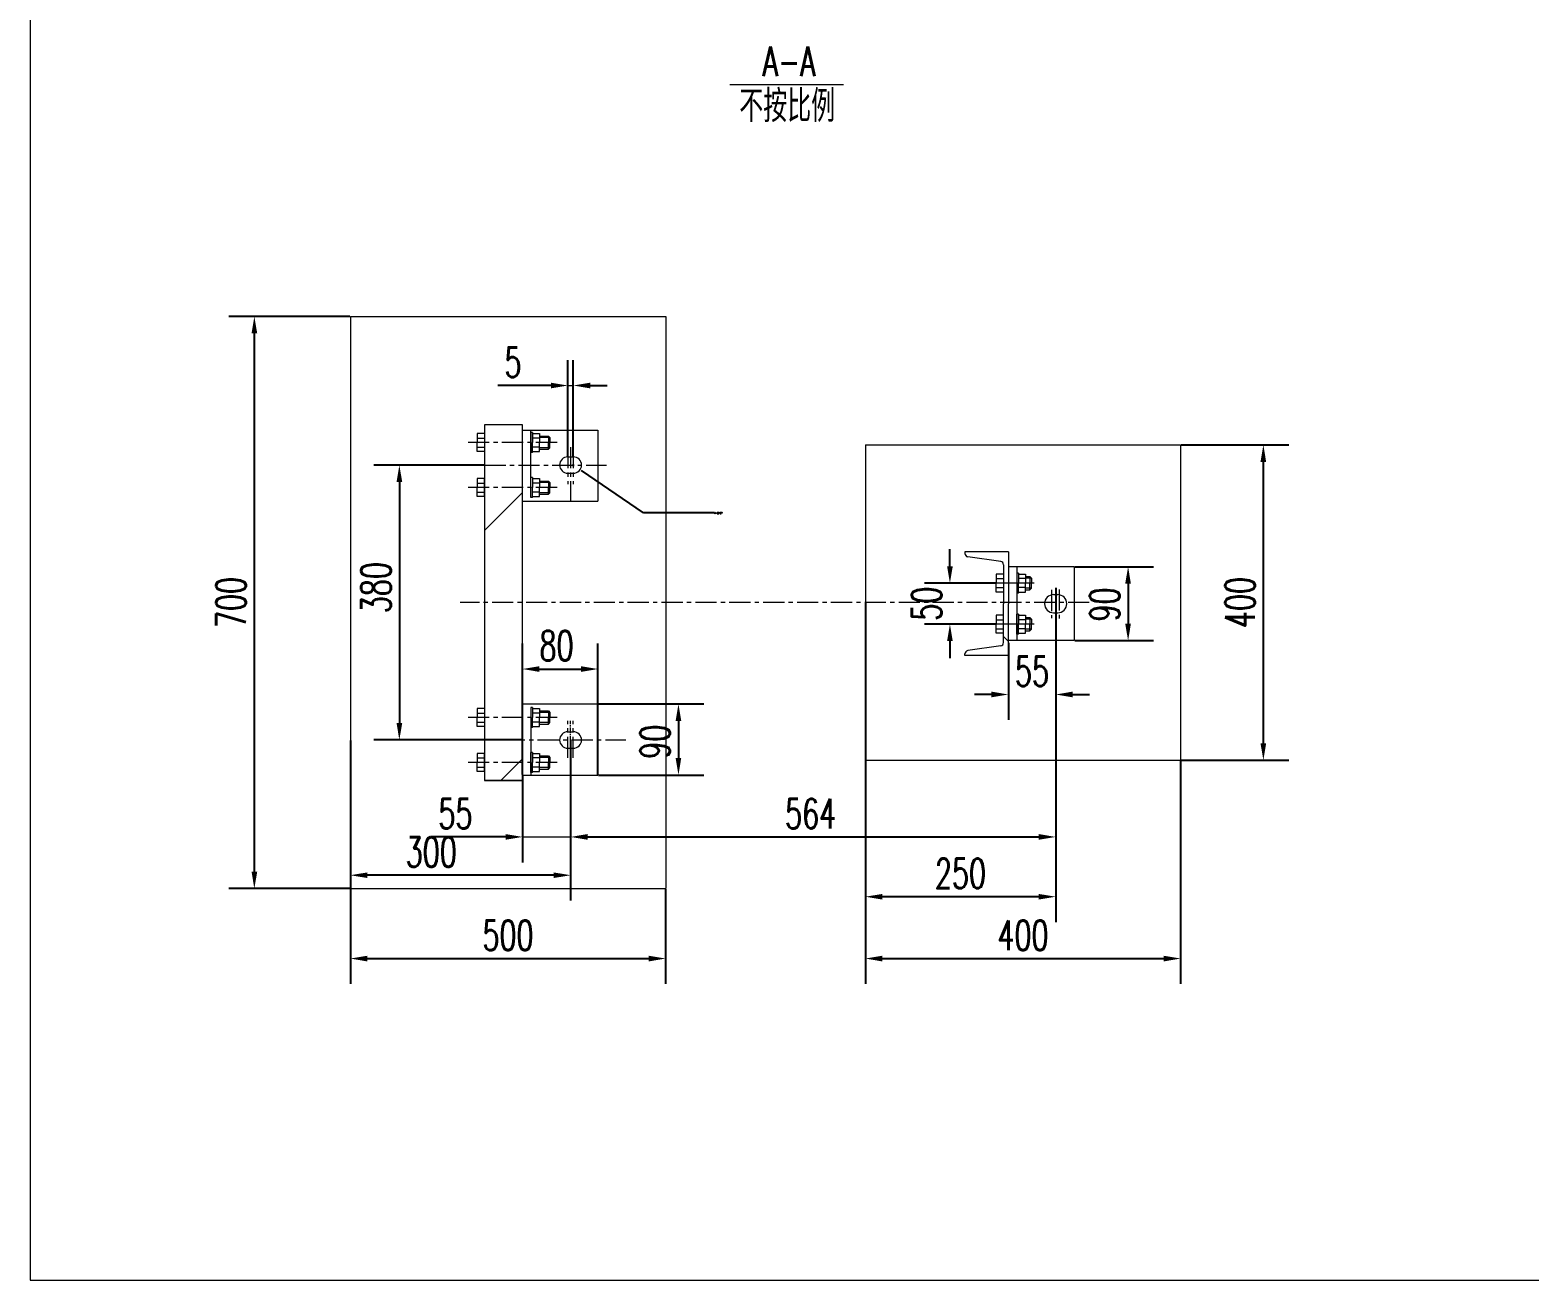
# Model space of a CAD drawing. Header units: millimetres. Extents: x 3449 to 4043, y 1067 to 1487.
# Drawn here: x 3458.6 to 3635.7, y 1077 to 1224.6 of the extents above; entities that cross this region are included whole.
import ezdxf

# ---------------------------------------------------------------- set-up
doc = ezdxf.new("R2010")
doc.units = ezdxf.units.MM
doc.linetypes.add('CENTER', pattern=[2, 1.25, -0.25, 0.25, -0.25])
doc.linetypes.add('CENTERX2', pattern=[4, 2.5, -0.5, 0.5, -0.5])
doc.layers.get('DEFPOINTS').update_dxf_attribs({"lineweight": 18})
for name, color, linetype, lineweight, true_color in [('1', 1, 'Continuous', 18, 0xff0000), ('2', 2, 'Continuous', 18, 0xffff00), ('3', 3, 'CENTERX2', 18, 0x00ff00)]:
    doc.layers.add(name, color=color, linetype=linetype, lineweight=lineweight, true_color=true_color)
doc.styles.add('HZ', font='txt.shx', dxfattribs={"width": 0.67, "bigfont": 'hztxt.shx'})
doc.styles.get("Standard").update_dxf_attribs({"font": 'arial.ttf'})
doc.styles.add('ZH', font='txt.shx', dxfattribs={"width": 0.75, "bigfont": 'hztxt.shx'})
doc.dimstyles.new('ISO-25', dxfattribs={"dimtxt": 2.5, "dimasz": 2.5, "dimexe": 1.25, "dimexo": 0.625, "dimtad": 1, "dimtxsty": 'Standard', "dimcen": 2.5, "dimadec": 0, "dimazin": 0, "dimtfac": 1, "dimtmove": 0, "dimatfit": 3, "dimfxl": 0, "dimarcsym": 0})
doc.dimstyles.get("Standard").update_dxf_attribs({"dimtxt": 0.18, "dimasz": 0.18, "dimexe": 0.18, "dimexo": 0.0625, "dimgap": 0.09, "dimtad": 0, "dimtih": 1, "dimtoh": 1, "dimdec": 4, "dimzin": 0, "dimdsep": 46, "dimtxsty": 'Standard', "dimcen": 0.09, "dimadec": 0, "dimazin": 0, "dimtfac": 1, "dimtdec": 4, "dimtofl": 0, "dimtmove": 0, "dimatfit": 3, "dimfxl": 0, "dimtolj": 1, "dimtzin": 0, "dimarcsym": 0})

# ---------------------------------------------------------------- blocks, each defined once
blk = doc.blocks.new('*D51')
at = {"layer": '2', "color": 0, "lineweight": -2, "ltscale": 0.5, "transparency": 16777216}
for p, q in [((3557.21, 1156.96), (3557.21, 1119.28)), ((3579.68, 1156.96), (3579.68, 1119.28)), ((3577.68, 1122.28), (3559.21, 1122.28))]:
    blk.add_line(p, q, dxfattribs=at)
at = {"layer": '2', "color": 0, "ltscale": 0.5, "transparency": 16777216}
for points in [[(3559.21, 1122.61), (3559.21, 1121.95), (3557.21, 1122.28)], [(3577.68, 1122.61), (3577.68, 1121.95), (3579.68, 1122.28)]]:
    blk.add_solid(points, dxfattribs=at)
at = {"layer": 'DEFPOINTS', "color": 0, "ltscale": 0.5, "transparency": 16777216}
for p in [(3557.21, 1157.02), (3579.68, 1157.02), (3557.21, 1122.28)]:
    blk.add_point(p, dxfattribs=at)
at = {"layer": '2', "color": 0, "ltscale": 0.5, "transparency": 16777216, "insert": (3568.44, 1125.03), "char_height": 3.5, "attachment_point": 5, "style": 'HZ'}
blk.add_mtext('\\A1;250', dxfattribs=at)
blk = doc.blocks.new('*D52')
at = {"layer": '2', "color": 0, "lineweight": -2, "ltscale": 0.5, "transparency": 16777216}
for p, q in [((3594.49, 1175.63), (3607.2, 1175.63)), ((3604.2, 1140.41), (3604.2, 1173.63)), ((3594.49, 1138.41), (3607.2, 1138.41))]:
    blk.add_line(p, q, dxfattribs=at)
at = {"layer": '2', "color": 0, "ltscale": 0.5, "transparency": 16777216}
for points in [[(3603.86, 1173.63), (3604.53, 1173.63), (3604.2, 1175.63)], [(3603.86, 1140.41), (3604.53, 1140.41), (3604.2, 1138.41)]]:
    blk.add_solid(points, dxfattribs=at)
at = {"layer": 'DEFPOINTS', "color": 0, "ltscale": 0.5, "transparency": 16777216}
for p in [(3594.43, 1175.63), (3604.2, 1175.63), (3594.43, 1138.41)]:
    blk.add_point(p, dxfattribs=at)
at = {"layer": '2', "color": 0, "ltscale": 0.5, "transparency": 16777216, "insert": (3601.45, 1157.02), "char_height": 3.5, "attachment_point": 5, "rotation": 90, "style": 'HZ'}
blk.add_mtext('\\A1;400', dxfattribs=at)
blk = doc.blocks.new('*D53')
at = {"layer": '2', "color": 0, "lineweight": -2, "ltscale": 0.5, "transparency": 16777216}
for p, q in [((3557.21, 1138.35), (3557.21, 1111.98)), ((3594.43, 1138.35), (3594.43, 1111.98)), ((3559.21, 1114.98), (3592.43, 1114.98))]:
    blk.add_line(p, q, dxfattribs=at)
at = {"layer": '2', "color": 0, "ltscale": 0.5, "transparency": 16777216}
for points in [[(3559.21, 1115.31), (3559.21, 1114.64), (3557.21, 1114.98)], [(3592.43, 1115.31), (3592.43, 1114.64), (3594.43, 1114.98)]]:
    blk.add_solid(points, dxfattribs=at)
at = {"layer": 'DEFPOINTS', "color": 0, "ltscale": 0.5, "transparency": 16777216}
for p in [(3557.21, 1138.41), (3594.43, 1138.41), (3594.43, 1114.98)]:
    blk.add_point(p, dxfattribs=at)
at = {"layer": '2', "color": 0, "ltscale": 0.5, "transparency": 16777216, "insert": (3575.82, 1117.73), "char_height": 3.5, "attachment_point": 5, "style": 'HZ'}
blk.add_mtext('\\A1;400', dxfattribs=at)
blk = doc.blocks.new('*D54')
at = {"layer": '2', "color": 0, "lineweight": -2, "ltscale": 0.5, "transparency": 16777216}
for p, q in [((3496.41, 1123.18), (3496.41, 1111.98)), ((3533.63, 1123.18), (3533.63, 1111.98)), ((3498.41, 1114.98), (3531.63, 1114.98))]:
    blk.add_line(p, q, dxfattribs=at)
at = {"layer": '2', "color": 0, "ltscale": 0.5, "transparency": 16777216}
for points in [[(3498.41, 1115.31), (3498.41, 1114.64), (3496.41, 1114.98)], [(3531.63, 1115.31), (3531.63, 1114.64), (3533.63, 1114.98)]]:
    blk.add_solid(points, dxfattribs=at)
at = {"layer": 'DEFPOINTS', "color": 0, "ltscale": 0.5, "transparency": 16777216}
for p in [(3496.41, 1123.24), (3533.63, 1123.24), (3533.63, 1114.98)]:
    blk.add_point(p, dxfattribs=at)
at = {"layer": '2', "color": 0, "ltscale": 0.5, "transparency": 16777216, "insert": (3515.02, 1117.73), "char_height": 3.5, "attachment_point": 5, "style": 'HZ'}
blk.add_mtext('\\A1;500', dxfattribs=at)
blk = doc.blocks.new('*D49')
at = {"layer": '2', "color": 0, "lineweight": -2, "ltscale": 0.5, "transparency": 16777216}
for p, q in [((3496.35, 1190.8), (3482.07, 1190.8)), ((3485.07, 1125.24), (3485.07, 1188.8)), ((3496.35, 1123.24), (3482.07, 1123.24))]:
    blk.add_line(p, q, dxfattribs=at)
at = {"layer": '2', "color": 0, "ltscale": 0.5, "transparency": 16777216}
for points in [[(3484.74, 1188.8), (3485.41, 1188.8), (3485.07, 1190.8)], [(3484.74, 1125.24), (3485.41, 1125.24), (3485.07, 1123.24)]]:
    blk.add_solid(points, dxfattribs=at)
at = {"layer": 'DEFPOINTS', "color": 0, "ltscale": 0.5, "transparency": 16777216}
for p in [(3485.07, 1190.8), (3496.41, 1190.8), (3496.41, 1123.24)]:
    blk.add_point(p, dxfattribs=at)
at = {"layer": '2', "color": 0, "ltscale": 0.5, "transparency": 16777216, "insert": (3482.32, 1157.02), "char_height": 3.5, "attachment_point": 5, "rotation": 90, "style": 'HZ'}
blk.add_mtext('\\A1;700', dxfattribs=at)
blk = doc.blocks.new('*D50')
at = {"layer": '2', "color": 0, "lineweight": -2, "ltscale": 0.5, "transparency": 16777216}
for p, q in [((3496.41, 1140.73), (3496.41, 1121.82)), ((3522.41, 1140.73), (3522.41, 1121.82)), ((3520.41, 1124.82), (3498.41, 1124.82))]:
    blk.add_line(p, q, dxfattribs=at)
at = {"layer": '2', "color": 0, "ltscale": 0.5, "transparency": 16777216}
for points in [[(3498.41, 1125.15), (3498.41, 1124.49), (3496.41, 1124.82)], [(3520.41, 1125.15), (3520.41, 1124.49), (3522.41, 1124.82)]]:
    blk.add_solid(points, dxfattribs=at)
at = {"layer": 'DEFPOINTS', "color": 0, "ltscale": 0.5, "transparency": 16777216}
for p in [(3496.41, 1140.79), (3522.41, 1140.79), (3496.41, 1124.82)]:
    blk.add_point(p, dxfattribs=at)
at = {"layer": '2', "color": 0, "ltscale": 0.5, "transparency": 16777216, "insert": (3505.96, 1127.57), "char_height": 3.5, "attachment_point": 5, "style": 'HZ'}
blk.add_mtext('\\A1;300', dxfattribs=at)
blk = doc.blocks.new('*D46')
at = {"layer": '2', "color": 0, "lineweight": -2, "ltscale": 0.5, "transparency": 16777216}
for p, q in [((3574.1, 1152.26), (3574.1, 1143.16)), ((3579.68, 1152.46), (3579.68, 1143.16)), ((3572.1, 1146.16), (3570.1, 1146.16)), ((3581.68, 1146.16), (3583.68, 1146.16))]:
    blk.add_line(p, q, dxfattribs=at)
at = {"layer": '2', "color": 0, "ltscale": 0.5, "transparency": 16777216}
for points in [[(3572.1, 1146.5), (3572.1, 1145.83), (3574.1, 1146.16)], [(3581.68, 1146.5), (3581.68, 1145.83), (3579.68, 1146.16)]]:
    blk.add_solid(points, dxfattribs=at)
at = {"layer": 'DEFPOINTS', "color": 0, "ltscale": 0.5, "transparency": 16777216}
for p in [(3574.1, 1152.32), (3579.68, 1152.52), (3579.68, 1146.16)]:
    blk.add_point(p, dxfattribs=at)
at = {"layer": '2', "color": 0, "ltscale": 0.5, "transparency": 16777216, "insert": (3576.89, 1148.91), "char_height": 3.5, "attachment_point": 5, "style": 'HZ'}
blk.add_mtext('\\A1;55', dxfattribs=at)
blk = doc.blocks.new('*D35')
at = {"layer": '2', "color": 0, "lineweight": -2, "ltscale": 0.5, "transparency": 16777216}
for p, q in [((3581.93, 1161.25), (3591.23, 1161.25)), ((3588.23, 1159.25), (3588.23, 1154.52)), ((3581.93, 1152.52), (3591.23, 1152.52))]:
    blk.add_line(p, q, dxfattribs=at)
at = {"layer": '2', "color": 0, "ltscale": 0.5, "transparency": 16777216}
for points in [[(3587.89, 1159.25), (3588.56, 1159.25), (3588.23, 1161.25)], [(3587.89, 1154.52), (3588.56, 1154.52), (3588.23, 1152.52)]]:
    blk.add_solid(points, dxfattribs=at)
at = {"layer": 'DEFPOINTS', "color": 0, "ltscale": 0.5, "transparency": 16777216}
for p in [(3581.87, 1161.25), (3581.87, 1152.52), (3588.23, 1152.52)]:
    blk.add_point(p, dxfattribs=at)
at = {"layer": '2', "color": 0, "ltscale": 0.5, "transparency": 16777216, "insert": (3585.48, 1156.79), "char_height": 3.5, "attachment_point": 5, "rotation": 90, "style": 'HZ'}
blk.add_mtext('\\A1;90', dxfattribs=at)
blk = doc.blocks.new('*D36')
at = {"layer": '2', "color": 0, "lineweight": -2, "ltscale": 0.5, "transparency": 16777216}
for p, q in [((3516.73, 1136.71), (3516.73, 1152.17)), ((3525.64, 1136.71), (3525.64, 1152.17)), ((3518.73, 1149.17), (3523.64, 1149.17))]:
    blk.add_line(p, q, dxfattribs=at)
at = {"layer": '2', "color": 0, "ltscale": 0.5, "transparency": 16777216}
for points in [[(3518.73, 1149.5), (3518.73, 1148.83), (3516.73, 1149.17)], [(3523.64, 1149.5), (3523.64, 1148.83), (3525.64, 1149.17)]]:
    blk.add_solid(points, dxfattribs=at)
at = {"layer": 'DEFPOINTS', "color": 0, "ltscale": 0.5, "transparency": 16777216}
for p in [(3525.64, 1149.17), (3516.73, 1136.65), (3525.64, 1136.65)]:
    blk.add_point(p, dxfattribs=at)
at = {"layer": '2', "color": 0, "ltscale": 0.5, "transparency": 16777216, "insert": (3520.75, 1151.92), "char_height": 3.5, "attachment_point": 5, "style": 'HZ'}
blk.add_mtext('\\A1;80', dxfattribs=at)
blk = doc.blocks.new('*D37')
at = {"layer": '2', "color": 0, "lineweight": -2, "ltscale": 0.5, "transparency": 16777216}
for p, q in [((3522.64, 1173.25), (3522.82, 1173.25)), ((3522.73, 1173.16), (3522.73, 1173.34)), ((3531.03, 1167.6), (3523.68, 1172.61)), ((3539.36, 1167.6), (3531.03, 1167.6))]:
    blk.add_line(p, q, dxfattribs=at)
at = {"layer": '2', "color": 0, "ltscale": 0.5, "transparency": 16777216}
blk.add_solid([(3523.7, 1172.63), (3523.66, 1172.58), (3523.53, 1172.71)], dxfattribs=at)
at = {"layer": 'DEFPOINTS', "color": 0, "ltscale": 0.5, "transparency": 16777216}
for p in [(3522.73, 1173.25), (3523.53, 1172.71)]:
    blk.add_point(p, dxfattribs=at)
at = {"layer": '2', "color": 0, "ltscale": 0.5, "transparency": 16777216, "insert": (3539.85, 1167.6), "char_height": 0.18, "attachment_point": 5, "style": 'HZ'}
blk.add_mtext('\\A1;3-22X27', dxfattribs=at)
blk = doc.blocks.new('*D38')
at = {"layer": '2', "color": 0, "lineweight": -2, "ltscale": 0.5, "transparency": 16777216}
for p, q in [((3522.08, 1174.29), (3522.08, 1185.65)), ((3522.73, 1174.29), (3522.73, 1185.65)), ((3520.08, 1182.65), (3513.83, 1182.65)), ((3524.73, 1182.65), (3526.73, 1182.65))]:
    blk.add_line(p, q, dxfattribs=at)
at = {"layer": '2', "color": 0, "ltscale": 0.5, "transparency": 16777216}
for points in [[(3520.08, 1182.98), (3520.08, 1182.31), (3522.08, 1182.65)], [(3524.73, 1182.98), (3524.73, 1182.31), (3522.73, 1182.65)]]:
    blk.add_solid(points, dxfattribs=at)
at = {"layer": 'DEFPOINTS', "color": 0, "ltscale": 0.5, "transparency": 16777216}
for p in [(3522.73, 1182.65), (3522.08, 1174.22), (3522.73, 1174.22)]:
    blk.add_point(p, dxfattribs=at)
at = {"layer": '2', "color": 0, "ltscale": 0.5, "transparency": 16777216, "insert": (3515.61, 1185.4), "char_height": 3.5, "attachment_point": 5, "style": 'HZ'}
blk.add_mtext('\\A1;5', dxfattribs=at)
blk = doc.blocks.new('*D39')
at = {"layer": '2', "color": 0, "lineweight": -2, "ltscale": 0.5, "transparency": 16777216}
for p, q in [((3516.73, 1136.56), (3516.73, 1126.34)), ((3522.41, 1136.49), (3522.41, 1126.34)), ((3514.73, 1129.34), (3505.86, 1129.34)), ((3524.41, 1129.34), (3526.41, 1129.34))]:
    blk.add_line(p, q, dxfattribs=at)
at = {"layer": '2', "color": 0, "ltscale": 0.5, "transparency": 16777216}
for points in [[(3514.73, 1129.68), (3514.73, 1129.01), (3516.73, 1129.34)], [(3524.41, 1129.68), (3524.41, 1129.01), (3522.41, 1129.34)]]:
    blk.add_solid(points, dxfattribs=at)
at = {"layer": 'DEFPOINTS', "color": 0, "ltscale": 0.5, "transparency": 16777216}
for p in [(3516.73, 1136.62), (3522.41, 1136.56), (3516.73, 1129.34)]:
    blk.add_point(p, dxfattribs=at)
at = {"layer": '2', "color": 0, "ltscale": 0.5, "transparency": 16777216, "insert": (3508.81, 1132.09), "char_height": 3.5, "attachment_point": 5, "style": 'HZ'}
blk.add_mtext('\\A1;55', dxfattribs=at)
blk = doc.blocks.new('*D40')
at = {"layer": '2', "color": 0, "lineweight": -2, "ltscale": 0.5, "transparency": 16777216}
for p, q in [((3579.68, 1158.74), (3579.68, 1126.34)), ((3522.41, 1136.58), (3522.41, 1126.34)), ((3524.41, 1129.34), (3577.68, 1129.34))]:
    blk.add_line(p, q, dxfattribs=at)
at = {"layer": '2', "color": 0, "ltscale": 0.5, "transparency": 16777216}
for points in [[(3524.41, 1129.68), (3524.41, 1129.01), (3522.41, 1129.34)], [(3577.68, 1129.68), (3577.68, 1129.01), (3579.68, 1129.34)]]:
    blk.add_solid(points, dxfattribs=at)
at = {"layer": 'DEFPOINTS', "color": 0, "ltscale": 0.5, "transparency": 16777216}
for p in [(3579.68, 1158.81), (3522.41, 1136.65), (3579.68, 1129.34)]:
    blk.add_point(p, dxfattribs=at)
at = {"layer": '2', "color": 0, "ltscale": 0.5, "transparency": 16777216, "insert": (3550.75, 1132.09), "char_height": 3.5, "attachment_point": 5, "style": 'HZ'}
blk.add_mtext('\\A1;564', dxfattribs=at)
blk = doc.blocks.new('*D32')
at = {"layer": '2', "color": 0, "lineweight": -2, "ltscale": 0.5, "transparency": 16777216}
for p, q in [((3512.19, 1173.25), (3499.19, 1173.25)), ((3502.19, 1171.25), (3502.19, 1142.79)), ((3516.67, 1140.79), (3499.19, 1140.79))]:
    blk.add_line(p, q, dxfattribs=at)
at = {"layer": '2', "color": 0, "ltscale": 0.5, "transparency": 16777216}
for points in [[(3501.86, 1171.25), (3502.53, 1171.25), (3502.19, 1173.25)], [(3501.86, 1142.79), (3502.53, 1142.79), (3502.19, 1140.79)]]:
    blk.add_solid(points, dxfattribs=at)
at = {"layer": 'DEFPOINTS', "color": 0, "ltscale": 0.5, "transparency": 16777216}
for p in [(3512.25, 1173.25), (3502.19, 1140.79), (3516.73, 1140.79)]:
    blk.add_point(p, dxfattribs=at)
at = {"layer": '2', "color": 0, "ltscale": 0.5, "transparency": 16777216, "insert": (3499.44, 1158.78), "char_height": 3.5, "attachment_point": 5, "rotation": 90, "style": 'HZ'}
blk.add_mtext('\\A1;380', dxfattribs=at)
blk = doc.blocks.new('*D33')
at = {"layer": '2', "color": 0, "lineweight": -2, "ltscale": 0.5, "transparency": 16777216}
for p, q in [((3525.7, 1145.05), (3538.14, 1145.05)), ((3535.14, 1143.05), (3535.14, 1138.65)), ((3525.7, 1136.65), (3538.14, 1136.65))]:
    blk.add_line(p, q, dxfattribs=at)
at = {"layer": '2', "color": 0, "ltscale": 0.5, "transparency": 16777216}
for points in [[(3534.81, 1143.05), (3535.47, 1143.05), (3535.14, 1145.05)], [(3534.81, 1138.65), (3535.47, 1138.65), (3535.14, 1136.65)]]:
    blk.add_solid(points, dxfattribs=at)
at = {"layer": 'DEFPOINTS', "color": 0, "ltscale": 0.5, "transparency": 16777216}
for p in [(3525.64, 1145.05), (3525.64, 1136.65), (3535.14, 1136.65)]:
    blk.add_point(p, dxfattribs=at)
at = {"layer": '2', "color": 0, "ltscale": 0.5, "transparency": 16777216, "insert": (3532.39, 1140.58), "char_height": 3.5, "attachment_point": 5, "rotation": 90, "style": 'HZ'}
blk.add_mtext('\\A1;90', dxfattribs=at)
blk = doc.blocks.new('*D34')
at = {"layer": '2', "color": 0, "lineweight": -2, "ltscale": 0.5, "transparency": 16777216}
for p, q in [((3567.19, 1161.31), (3567.19, 1163.31)), ((3572.59, 1159.31), (3564.19, 1159.31)), ((3572.59, 1154.46), (3564.19, 1154.46)), ((3567.19, 1152.46), (3567.19, 1150.46))]:
    blk.add_line(p, q, dxfattribs=at)
at = {"layer": '2', "color": 0, "ltscale": 0.5, "transparency": 16777216}
for points in [[(3566.86, 1161.31), (3567.53, 1161.31), (3567.19, 1159.31)], [(3566.86, 1152.46), (3567.53, 1152.46), (3567.19, 1154.46)]]:
    blk.add_solid(points, dxfattribs=at)
at = {"layer": 'DEFPOINTS', "color": 0, "ltscale": 0.5, "transparency": 16777216}
for p in [(3572.65, 1159.31), (3567.19, 1154.46), (3572.65, 1154.46)]:
    blk.add_point(p, dxfattribs=at)
at = {"layer": '2', "color": 0, "ltscale": 0.5, "transparency": 16777216, "insert": (3564.44, 1156.89), "char_height": 3.5, "attachment_point": 5, "rotation": 90, "style": 'HZ'}
blk.add_mtext('\\A1;50', dxfattribs=at)

msp = doc.modelspace()

# ---------------------------------------------------------------- hatches: boundary and pattern name
at = {"layer": '2'}
h = msp.add_hatch(dxfattribs=at)
h.set_pattern_fill('ANSI31', color=256, scale=7, style=0)
h.set_pattern_definition([(45, (3326.032, 633.575), (-15.71545, 15.71545), [])])
h.paths.add_polyline_path([(3512.24856, 1157.01977), (3516.72862, 1157.01977), (3516.72862, 1170.59707), (3516.55958, 1170.59707), (3512.24856, 1170.59707), (3512.24856, 1169.52937)], flags=0)
h.paths.add_polyline_path([(3516.72862, 1170.59707), (3516.72862, 1173.253), (3512.24856, 1173.253), (3512.24856, 1170.59707)], flags=0)
h.paths.add_polyline_path([(3512.24856, 1175.91053), (3512.24856, 1174.84283), (3512.24856, 1173.253), (3516.72862, 1173.253), (3516.72862, 1175.91053)], flags=0)
h.paths.add_polyline_path([(3512.24856, 1178.0246), (3512.24856, 1175.91053), (3516.72862, 1175.91053), (3516.72862, 1178.0246)], flags=0)
h.paths.add_polyline_path([(3516.72862, 1157.01977), (3512.24856, 1157.01977), (3512.24856, 1143.44247), (3516.72862, 1143.44247)], flags=0)
h.paths.add_polyline_path([(3512.24856, 1143.44247), (3512.24856, 1142.37476), (3512.24856, 1138.12901), (3516.72862, 1138.12901), (3516.72862, 1143.44247)], flags=0)
h.paths.add_polyline_path([(3516.72862, 1136.01494), (3516.72862, 1138.12901), (3516.55958, 1138.12901), (3512.24856, 1138.12901), (3512.24856, 1137.0613), (3512.24856, 1136.01494)], flags=0)
at = {"layer": '2', "ltscale": 0.25}
h = msp.add_hatch(dxfattribs=at)
h.set_pattern_fill('ANSI31', color=256, scale=2.8, angle=270, style=0)
h.set_pattern_definition([(315, (3326.032, 633.5755), (6.28618, 6.28618), [])])
edge = h.paths.add_edge_path(flags=0)
edge.add_arc((3573.13339, 1161.48936), 0.38808, 0, 81.8608454, ccw=False)
edge.add_line((3573.52147, 1161.48936), (3573.52147, 1159.31132))
edge.add_line((3573.52147, 1159.31132), (3574.10359, 1159.31132))
edge.add_line((3574.10359, 1159.31132), (3574.10359, 1163.01021))
edge.add_line((3574.10359, 1163.01021), (3568.96153, 1163.01021))
edge.add_line((3568.96153, 1163.01021), (3568.96153, 1162.81457))
edge.add_arc((3569.34961, 1162.81457), 0.38808, 180, 261.8608454)
edge.add_line((3569.29467, 1162.4304), (3573.18834, 1161.87353))
h.paths.add_polyline_path([(3574.10359, 1156.88582), (3574.10359, 1159.31132), (3573.52147, 1159.31132), (3573.52147, 1158.24362), (3573.52147, 1156.88582)], flags=0)
h.paths.add_polyline_path([(3574.10359, 1154.46032), (3574.10359, 1156.88582), (3573.52147, 1156.88582), (3573.52147, 1154.46032)], flags=0)
edge = h.paths.add_edge_path(flags=0)
edge.add_line((3574.10359, 1150.76144), (3574.10359, 1154.46032))
edge.add_line((3574.10359, 1154.46032), (3573.52147, 1154.46032))
edge.add_line((3573.52147, 1154.46032), (3573.52147, 1153.39262))
edge.add_line((3573.52147, 1153.39262), (3573.52147, 1152.28229))
edge.add_arc((3573.13339, 1152.28229), 0.38808, 278.1391546, 360, ccw=False)
edge.add_line((3573.18834, 1151.89811), (3569.29467, 1151.34125))
edge.add_arc((3569.34961, 1150.95708), 0.38808, 98.1391543, 179.9999997)
edge.add_line((3568.96153, 1150.95708), (3568.96153, 1150.76144))
edge.add_line((3568.96153, 1150.76144), (3574.10359, 1150.76144))

# ---------------------------------------------------------------- linework, layer by layer
at = {"layer": '1'}
for p, q in [((3458.58387, 1477.01983), (3458.58387, 1077.01983)), ((3458.58387, 1077.01983), (4017.58387, 1077.01983))]:
    msp.add_line(p, q, dxfattribs=at)
at = {"layer": '1', "lineweight": 0}
for p, q in [((3496.41098, 1190.79965), (3533.63411, 1190.79965)), ((3496.41098, 1190.79965), (3496.41098, 1123.23989)), ((3533.63411, 1190.79965), (3533.63411, 1123.23989)), ((3557.20761, 1175.63134), (3594.43074, 1175.63134)), ((3557.20761, 1175.63134), (3557.20761, 1138.4082)), ((3594.43074, 1175.63134), (3594.43074, 1138.4082)), ((3557.20761, 1138.4082), (3594.43074, 1138.4082)), ((3496.41098, 1123.23989), (3533.63411, 1123.23989))]:
    msp.add_line(p, q, dxfattribs=at)
at = {"layer": '1', "ltscale": 0.25}
for p, q in [((3516.72862, 1178.0246), (3512.24856, 1178.0246)), ((3512.24856, 1178.0246), (3512.24856, 1135.99877)), ((3516.72862, 1135.99877), (3516.72862, 1178.0246)), ((3512.24856, 1176.97824), (3511.37475, 1176.97824)), ((3511.37475, 1176.97824), (3511.37475, 1175.91053)), ((3511.37475, 1176.44439), (3512.24856, 1176.44439)), ((3512.24856, 1176.97824), (3512.24856, 1174.84283)), ((3516.72862, 1177.39397), (3525.6412, 1177.39397)), ((3517.69882, 1169.63237), (3517.69882, 1177.39397)), ((3517.92812, 1177.09563), (3517.69882, 1177.09563)), ((3517.69882, 1177.09563), (3517.69882, 1174.72544)), ((3517.92812, 1177.09563), (3517.92812, 1175.91053)), ((3517.92812, 1176.97824), (3518.73616, 1176.97824)), ((3518.73616, 1176.44439), (3517.92812, 1176.44439)), ((3518.73616, 1176.97824), (3518.73616, 1175.91053)), ((3518.73616, 1176.68572), (3519.7944, 1176.68572)), ((3519.7944, 1176.68572), (3519.97365, 1176.51407)), ((3519.7944, 1176.68572), (3519.7944, 1175.91053)), ((3519.97365, 1176.51407), (3519.97365, 1175.91053)), ((3525.6412, 1177.39397), (3525.6412, 1168.98557)), ((3511.37475, 1174.84283), (3511.37475, 1175.91053)), ((3511.37475, 1175.37668), (3512.24856, 1175.37668)), ((3512.24856, 1174.84283), (3511.37475, 1174.84283)), ((3517.92812, 1174.72544), (3517.69882, 1174.72544)), ((3517.92812, 1174.72544), (3517.92812, 1175.91053)), ((3518.73616, 1175.37668), (3517.92812, 1175.37668)), ((3517.92812, 1174.84283), (3518.73616, 1174.84283)), ((3518.73616, 1174.84283), (3518.73616, 1175.91053)), ((3518.73616, 1174.84283), (3518.73616, 1175.91053)), ((3518.73616, 1175.13535), (3519.7944, 1175.13535)), ((3519.7944, 1175.13535), (3519.7944, 1175.91053)), ((3519.7944, 1175.13535), (3519.97365, 1175.307)), ((3519.97365, 1175.307), (3519.97365, 1175.91053)), ((3522.0825, 1174.224), (3522.7293, 1174.224)), ((3512.24856, 1171.66478), (3511.37475, 1171.66478)), ((3511.37475, 1171.66478), (3511.37475, 1170.59707)), ((3511.37475, 1171.13093), (3512.24856, 1171.13093)), ((3512.24856, 1169.52937), (3512.24856, 1171.66478)), ((3517.69882, 1169.41197), (3517.69882, 1171.78217)), ((3517.92812, 1171.78217), (3517.69882, 1171.78217)), ((3517.92812, 1171.78217), (3517.92812, 1170.59707)), ((3517.92812, 1171.66478), (3518.73616, 1171.66478)), ((3518.73616, 1171.13093), (3517.92812, 1171.13093)), ((3518.73616, 1171.66478), (3518.73616, 1170.59707)), ((3518.73616, 1171.66478), (3518.73616, 1170.59707)), ((3518.73616, 1171.37226), (3519.7944, 1171.37226)), ((3519.7944, 1171.37226), (3519.7944, 1170.59707)), ((3519.7944, 1171.37226), (3519.97365, 1171.2006)), ((3519.97365, 1171.2006), (3519.97365, 1170.59707)), ((3522.0825, 1172.2836), (3522.7293, 1172.2836)), ((3511.37475, 1169.52937), (3511.37475, 1170.59707)), ((3511.37475, 1170.06322), (3512.24856, 1170.06322)), ((3512.24856, 1169.52937), (3511.37475, 1169.52937)), ((3516.72862, 1168.98557), (3525.6412, 1168.98557)), ((3517.92812, 1169.41197), (3517.69882, 1169.41197)), ((3517.92812, 1169.41197), (3517.92812, 1170.59707)), ((3518.73616, 1170.06322), (3517.92812, 1170.06322)), ((3517.92812, 1169.52937), (3518.73616, 1169.52937)), ((3518.73616, 1169.52937), (3518.73616, 1170.59707)), ((3518.73616, 1169.82188), (3519.7944, 1169.82188)), ((3519.7944, 1169.82188), (3519.7944, 1170.59707)), ((3519.7944, 1169.82188), (3519.97365, 1169.99354)), ((3519.97365, 1169.99354), (3519.97365, 1170.59707)), ((3574.10359, 1163.01021), (3568.96153, 1163.01021)), ((3568.96153, 1163.01021), (3568.96153, 1162.81457)), ((3573.18834, 1161.87353), (3569.29467, 1162.4304)), ((3574.10359, 1163.01021), (3574.10359, 1156.88582)), ((3572.64766, 1160.37903), (3572.64766, 1159.31132)), ((3573.52147, 1160.37903), (3572.64766, 1160.37903)), ((3573.52147, 1161.48936), (3573.52147, 1156.88582)), ((3573.52147, 1160.37903), (3573.52147, 1158.24362)), ((3581.86519, 1161.25172), (3574.10359, 1161.25172)), ((3575.07379, 1161.25172), (3575.07379, 1152.51992)), ((3575.07379, 1160.49642), (3575.07379, 1158.12622)), ((3575.3031, 1160.49642), (3575.07379, 1160.49642)), ((3575.3031, 1160.49642), (3575.3031, 1159.31132)), ((3575.3031, 1160.37903), (3576.11113, 1160.37903)), ((3576.11113, 1160.37903), (3576.11113, 1159.31132)), ((3576.11113, 1160.08651), (3576.6363, 1160.08651)), ((3576.6363, 1160.08651), (3576.6363, 1159.31132)), ((3576.6363, 1160.08651), (3576.81554, 1159.91486)), ((3581.86519, 1161.25172), (3581.86519, 1152.51992)), ((3572.64766, 1159.84518), (3573.52147, 1159.84518)), ((3572.64766, 1158.24362), (3572.64766, 1159.31132)), ((3572.64766, 1158.77747), (3573.52147, 1158.77747)), ((3573.52147, 1158.24362), (3572.64766, 1158.24362)), ((3576.11113, 1159.84518), (3575.3031, 1159.84518)), ((3575.3031, 1158.12622), (3575.3031, 1159.31132)), ((3576.11113, 1158.77747), (3575.3031, 1158.77747)), ((3575.3031, 1158.24362), (3576.11113, 1158.24362)), ((3576.11113, 1158.24362), (3576.11113, 1159.31132)), ((3576.11113, 1158.24362), (3576.11113, 1159.31132)), ((3576.11113, 1158.53613), (3576.6363, 1158.53613)), ((3576.6363, 1158.53613), (3576.6363, 1159.31132)), ((3576.6363, 1158.53613), (3576.81554, 1158.70779)), ((3576.81554, 1159.91486), (3576.81554, 1159.31132)), ((3576.81554, 1158.70779), (3576.81554, 1159.31132)), ((3573.52147, 1152.28229), (3573.52147, 1156.88582)), ((3574.10359, 1150.76144), (3574.10359, 1156.88582)), ((3575.3031, 1158.12622), (3575.07379, 1158.12622)), ((3572.64766, 1155.52803), (3572.64766, 1154.46032)), ((3573.52147, 1155.52803), (3572.64766, 1155.52803)), ((3572.64766, 1154.99418), (3573.52147, 1154.99418)), ((3573.52147, 1153.39262), (3573.52147, 1155.52803)), ((3575.07379, 1153.27522), (3575.07379, 1155.64542)), ((3575.3031, 1155.64542), (3575.07379, 1155.64542)), ((3575.3031, 1155.64542), (3575.3031, 1154.46032)), ((3575.3031, 1155.52803), (3576.11113, 1155.52803)), ((3576.11113, 1154.99418), (3575.3031, 1154.99418)), ((3576.11113, 1155.52803), (3576.11113, 1154.46032)), ((3576.11113, 1155.52803), (3576.11113, 1154.46032)), ((3576.11113, 1155.23551), (3576.6363, 1155.23551)), ((3576.6363, 1155.23551), (3576.6363, 1154.46032)), ((3576.6363, 1155.23551), (3576.81554, 1155.06386)), ((3576.81554, 1155.06386), (3576.81554, 1154.46032)), ((3572.64766, 1153.39262), (3572.64766, 1154.46032)), ((3572.64766, 1153.92647), (3573.52147, 1153.92647)), ((3573.52147, 1153.39262), (3572.64766, 1153.39262)), ((3575.3031, 1153.27522), (3575.07379, 1153.27522)), ((3575.3031, 1153.27522), (3575.3031, 1154.46032)), ((3576.11113, 1153.92647), (3575.3031, 1153.92647)), ((3575.3031, 1153.39262), (3576.11113, 1153.39262)), ((3576.11113, 1153.39262), (3576.11113, 1154.46032)), ((3576.11113, 1153.68513), (3576.6363, 1153.68513)), ((3576.6363, 1153.68513), (3576.6363, 1154.46032)), ((3576.6363, 1153.68513), (3576.81554, 1153.85679)), ((3576.81554, 1153.85679), (3576.81554, 1154.46032)), ((3573.18834, 1151.89811), (3569.29467, 1151.34125)), ((3581.86519, 1152.51992), (3574.10359, 1152.51992)), ((3568.96153, 1150.76144), (3568.96153, 1150.95708)), ((3574.10359, 1150.76144), (3568.96153, 1150.76144)), ((3511.37475, 1144.51017), (3511.37475, 1143.44247)), ((3512.24856, 1144.51017), (3511.37475, 1144.51017)), ((3512.24856, 1144.51017), (3512.24856, 1142.37476)), ((3516.72862, 1145.05397), (3525.6412, 1145.05397)), ((3517.92812, 1144.62757), (3517.69882, 1144.62757)), ((3517.69882, 1144.62757), (3517.69882, 1142.25737)), ((3517.69882, 1144.40717), (3517.69882, 1136.64557)), ((3517.92812, 1144.62757), (3517.92812, 1143.44247)), ((3517.92812, 1144.51017), (3518.73616, 1144.51017)), ((3518.73616, 1144.51017), (3518.73616, 1143.44247)), ((3518.73616, 1144.21766), (3519.7944, 1144.21766)), ((3519.7944, 1144.21766), (3519.97365, 1144.046)), ((3519.7944, 1144.21766), (3519.7944, 1143.44247)), ((3519.97365, 1144.046), (3519.97365, 1143.44247)), ((3525.6412, 1136.64557), (3525.6412, 1145.05397)), ((3511.37475, 1143.97632), (3512.24856, 1143.97632)), ((3511.37475, 1142.37476), (3511.37475, 1143.44247)), ((3511.37475, 1142.90862), (3512.24856, 1142.90862)), ((3512.24856, 1142.37476), (3511.37475, 1142.37476)), ((3518.73616, 1143.97632), (3517.92812, 1143.97632)), ((3517.92812, 1142.25737), (3517.92812, 1143.44247)), ((3518.73616, 1142.90862), (3517.92812, 1142.90862)), ((3517.92812, 1142.37476), (3518.73616, 1142.37476)), ((3518.73616, 1142.37476), (3518.73616, 1143.44247)), ((3518.73616, 1142.37476), (3518.73616, 1143.44247)), ((3518.73616, 1142.66728), (3519.7944, 1142.66728)), ((3519.7944, 1142.66728), (3519.7944, 1143.44247)), ((3519.7944, 1142.66728), (3519.97365, 1142.83894)), ((3519.97365, 1142.83894), (3519.97365, 1143.44247)), ((3517.92812, 1142.25737), (3517.69882, 1142.25737)), ((3522.0825, 1141.75594), (3522.7293, 1141.75594)), ((3511.37475, 1139.19671), (3511.37475, 1138.12901)), ((3512.24856, 1139.19671), (3511.37475, 1139.19671)), ((3512.24856, 1137.0613), (3512.24856, 1139.19671)), ((3517.69882, 1136.94391), (3517.69882, 1139.31411)), ((3517.92812, 1139.31411), (3517.69882, 1139.31411)), ((3517.92812, 1139.31411), (3517.92812, 1138.12901)), ((3517.92812, 1139.19671), (3518.73616, 1139.19671)), ((3518.73616, 1139.19671), (3518.73616, 1138.12901)), ((3518.73616, 1139.19671), (3518.73616, 1138.12901)), ((3518.73616, 1138.9042), (3519.7944, 1138.9042)), ((3519.7944, 1138.9042), (3519.7944, 1138.12901)), ((3519.7944, 1138.9042), (3519.97365, 1138.73254)), ((3519.97365, 1138.73254), (3519.97365, 1138.12901)), ((3522.0825, 1139.81554), (3522.7293, 1139.81554)), ((3511.37475, 1138.66286), (3512.24856, 1138.66286)), ((3511.37475, 1137.0613), (3511.37475, 1138.12901)), ((3511.37475, 1137.59515), (3512.24856, 1137.59515)), ((3512.24856, 1137.0613), (3511.37475, 1137.0613)), ((3518.73616, 1138.66286), (3517.92812, 1138.66286)), ((3517.92812, 1136.94391), (3517.92812, 1138.12901)), ((3518.73616, 1137.59515), (3517.92812, 1137.59515)), ((3517.92812, 1137.0613), (3518.73616, 1137.0613)), ((3518.73616, 1137.0613), (3518.73616, 1138.12901)), ((3518.73616, 1137.35382), (3519.7944, 1137.35382)), ((3519.7944, 1137.35382), (3519.7944, 1138.12901)), ((3519.7944, 1137.35382), (3519.97365, 1137.52547)), ((3519.97365, 1137.52547), (3519.97365, 1138.12901)), ((3516.72862, 1136.01494), (3512.24856, 1136.01494)), ((3512.24856, 1135.99877), (3516.72862, 1135.99877)), ((3516.72862, 1136.64557), (3525.6412, 1136.64557)), ((3517.92812, 1136.94391), (3517.69882, 1136.94391))]:
    msp.add_line(p, q, dxfattribs=at)
at = {"layer": '1', "ltscale": 200}
for p, q in [((3579.43969, 1157.95304), (3579.92479, 1157.95304)), ((3579.43969, 1155.8186), (3579.92479, 1155.8186))]:
    msp.add_line(p, q, dxfattribs=at)
at = {"layer": '1', "ltscale": 0.25}
for centre, radius, start, end in [((3522.0825, 1173.2538), 0.9702, 90, 270), ((3522.7293, 1173.2538), 0.9702, 270, 90), ((3569.34961, 1162.81457), 0.38808, 180, 261.8608461), ((3573.13339, 1161.48936), 0.38808, 0, 81.8608461), ((3569.34961, 1150.95708), 0.38808, 98.1391539, 180), ((3573.13339, 1152.28229), 0.38808, 278.1391539, 360), ((3522.0825, 1140.78574), 0.9702, 90, 270), ((3522.7293, 1140.78574), 0.9702, 270, 90)]:
    msp.add_arc(centre, radius, start, end, dxfattribs=at)
at = {"layer": '1', "ltscale": 200}
for centre, start, end in [((3579.43969, 1156.88582), 90, 270), ((3579.92479, 1156.88582), 270, 90)]:
    msp.add_arc(centre, 1.06722, start, end, dxfattribs=at)
at = {"layer": '2'}
for p, q in [((3541.22648, 1218.18187), (3554.64346, 1218.18187)), ((3516.72862, 1129.3444), (3522.4059, 1129.3444))]:
    msp.add_line(p, q, dxfattribs=at)
at = {"layer": '2', "ltscale": 0.5}
msp.add_line((3522.0825, 1182.64608), (3522.7293, 1182.64608), dxfattribs=at)
at = {"layer": '2', "ltscale": 0.25}
for p, q in [((3519.97365, 1176.51407), (3518.73616, 1176.51407)), ((3519.97365, 1175.307), (3518.73616, 1175.307)), ((3519.97365, 1171.2006), (3518.73616, 1171.2006)), ((3519.97365, 1169.99354), (3518.73616, 1169.99354)), ((3576.81554, 1159.91486), (3576.11113, 1159.91486)), ((3576.81554, 1158.70779), (3576.11113, 1158.70779)), ((3576.81554, 1155.06386), (3576.11113, 1155.06386)), ((3576.81554, 1153.85679), (3576.11113, 1153.85679)), ((3519.97365, 1144.046), (3518.73616, 1144.046)), ((3519.97365, 1142.83894), (3518.73616, 1142.83894)), ((3519.97365, 1138.73254), (3518.73616, 1138.73254)), ((3519.97365, 1137.52547), (3518.73616, 1137.52547))]:
    msp.add_line(p, q, dxfattribs=at)
at = {"layer": '2', "color": 3, "linetype": 'CENTER', "ltscale": 0.25}
for p, q in [((3576.11354, 1159.31132), (3572.19589, 1159.31132)), ((3576.11354, 1154.46032), (3572.19589, 1154.46032)), ((3576.11354, 1154.46032), (3572.19589, 1154.46032))]:
    msp.add_line(p, q, dxfattribs=at)
at = {"layer": '2', "color": 3, "linetype": 'CENTER', "ltscale": 200}
msp.add_line((3579.68224, 1158.3321), (3579.68224, 1155.12603), dxfattribs=at)
at = {"layer": '3'}
for p, q in [((3520.80499, 1175.91053), (3510.19498, 1175.91053)), ((3522.0825, 1175.36916), (3522.0825, 1170.98774)), ((3522.4059, 1175.36916), (3522.4059, 1168.98557)), ((3522.7293, 1175.36916), (3522.7293, 1170.98774)), ((3512.24856, 1173.253), (3526.64891, 1173.253)), ((3520.80499, 1170.59707), (3510.19498, 1170.59707)), ((3577.14556, 1159.31132), (3572.22122, 1159.31132)), ((3579.19714, 1158.51995), (3579.19714, 1155.17597)), ((3580.07789, 1158.57174), (3580.07789, 1155.12603)), ((3583.64389, 1157.01977), (3509.36836, 1157.01977)), ((3577.14556, 1154.46032), (3572.22122, 1154.46032)), ((3520.80499, 1143.44247), (3510.19498, 1143.44247)), ((3522.0825, 1138.67038), (3522.0825, 1143.0518)), ((3522.7293, 1138.67038), (3522.7293, 1143.0518)), ((3514.51473, 1140.79404), (3528.91508, 1140.79404)), ((3520.80499, 1138.12901), (3510.19498, 1138.12901))]:
    msp.add_line(p, q, dxfattribs=at)
at = {"layer": '3', "ltscale": 200}
for p, q in [((3576.40317, 1159.31132), (3572.22122, 1159.31132)), ((3576.40317, 1154.46032), (3572.22122, 1154.46032))]:
    msp.add_line(p, q, dxfattribs=at)
at = {"layer": '3', "ltscale": 0.25}
msp.add_line((3522.4059, 1136.64557), (3522.4059, 1143.0518), dxfattribs=at)

# ---------------------------------------------------------------- texts
at = {"color": 2, "insert": (3545.09383, 1222.66524), "char_height": 3.5, "width": 32.08114, "attachment_point": 1, "style": 'HZ'}
msp.add_mtext('\\T1;A-A', dxfattribs=at)
at = {"layer": '2', "linetype": 'Continuous', "insert": (3542.32277, 1213.74561), "char_height": 3.773952, "width": 17.0535456, "attachment_point": 7, "style": 'ZH'}
msp.add_mtext('\\T1;不按比例', dxfattribs=at)

# ---------------------------------------------------------------- dimensions: what is measured, and where the dimension line sits
at = {"layer": '2', "ltscale": 0.5}
for base, p1, p2, angle, text, picture, middle in [((3485.07254, 1190.79965), (3496.41098, 1123.23989), (3496.41098, 1190.79965), 90, '700', '*D49', (3482.32254, 1157.01977)), ((3604.19721, 1175.63134), (3594.43074, 1138.4082), (3594.43074, 1175.63134), 90, '400', '*D52', (3601.44721, 1157.01977)), ((3557.20761, 1122.28163), (3579.68224, 1157.01977), (3557.20761, 1157.01977), 180, '250', '*D51', (3568.44493, 1125.03163))]:
    dim = msp.add_linear_dim(base=base, p1=p1, p2=p2, angle=angle, text=text, dimstyle='ISO-25', override={"dimtxt": 3.5, "dimasz": 2, "dimexe": 3, "dimexo": 0.0625, "dimgap": 1, "dimzin": 0, "dimtxsty": 'HZ', "dimsah": 1, "dimdle": 4, "dimtofl": 0, "dimatfit": 0, "dimtolj": 1, "dimtzin": 0}, dxfattribs=at)
    dim.commit()
    dim.dimension.update_dxf_attribs({"geometry": picture, "text_midpoint": middle})
for base, p1, p2, text, picture, middle in [((3522.7293, 1182.64608), (3522.0825, 1174.224), (3522.7293, 1174.224), '5', '*D38', (3515.6075, 1182.64608)), ((3579.68224, 1129.3444), (3522.4059, 1136.64557), (3579.68224, 1158.80626), '564', '*D40', (3550.74999, 1129.3444)), ((3525.6412, 1149.16575), (3516.72862, 1136.64557), (3525.6412, 1136.64557), '80', '*D36', (3520.74939, 1149.16575)), ((3579.68224, 1146.16287), (3574.10359, 1152.32144), (3579.68224, 1152.51992), '55', '*D46', (3576.89292, 1146.16287)), ((3516.72862, 1129.3444), (3522.4059, 1136.5558), (3516.72862, 1136.62142), '55', '*D39', (3508.81195, 1129.3444))]:
    dim = msp.add_linear_dim(base=base, p1=p1, p2=p2, text=text, dimstyle='ISO-25', override={"dimtxt": 3.5, "dimasz": 2, "dimexe": 3, "dimexo": 0.0625, "dimgap": 1, "dimzin": 0, "dimtxsty": 'HZ', "dimsah": 1, "dimdle": 4, "dimtofl": 0, "dimatfit": 0, "dimtolj": 1, "dimtzin": 0}, dxfattribs=at)
    dim.commit()
    dim.dimension.update_dxf_attribs({"geometry": picture, "text_midpoint": middle, "dimtype": 160})
for base, p1, p2, angle, text, picture, middle in [((3502.19346, 1140.79404), (3512.24856, 1173.253), (3516.72862, 1140.79404), 90, '380', '*D32', (3502.19346, 1158.7795)), ((3567.19242, 1154.46032), (3572.64766, 1159.31132), (3572.64766, 1154.46032), 90, '50', '*D34', (3567.19242, 1156.88582)), ((3588.22589, 1152.51992), (3581.86519, 1161.25172), (3581.86519, 1152.51992), 90, '90', '*D35', (3588.22589, 1156.79132)), ((3535.14121, 1136.64557), (3525.6412, 1145.05397), (3525.6412, 1136.64557), 90, '90', '*D33', (3535.14121, 1140.57889)), ((3496.41098, 1124.82159), (3522.4059, 1140.79404), (3496.41098, 1140.79404), 180, '300', '*D50', (3505.96465, 1124.82159))]:
    dim = msp.add_linear_dim(base=base, p1=p1, p2=p2, angle=angle, text=text, dimstyle='ISO-25', override={"dimtxt": 3.5, "dimasz": 2, "dimexe": 3, "dimexo": 0.0625, "dimgap": 1, "dimzin": 0, "dimtxsty": 'HZ', "dimsah": 1, "dimdle": 4, "dimtofl": 0, "dimatfit": 0, "dimtolj": 1, "dimtzin": 0}, dxfattribs=at)
    dim.commit()
    dim.dimension.update_dxf_attribs({"geometry": picture, "text_midpoint": middle, "dimtype": 160})
dim = msp.add_radius_dim(center=(3522.7293, 1173.2538), mpoint=(3523.53109, 1172.70752), text='3-22X27', dimstyle='Standard', override={"dimscale": 1, "dimpost": 'R<>\\X', "dimtxsty": 'HZ', "dimsah": 1}, dxfattribs=at)
dim.commit()
dim.dimension.update_dxf_attribs({"geometry": '*D37', "text_midpoint": (3539.84784, 1167.59748), "dimtype": 164})
for base, p1, p2, text, picture, middle in [((3594.43074, 1114.97823), (3557.20761, 1138.4082), (3594.43074, 1138.4082), '400', '*D53', (3575.81918, 1117.72823)), ((3533.63411, 1114.97823), (3496.41098, 1123.23989), (3533.63411, 1123.23989), '500', '*D54', (3515.02255, 1117.72823))]:
    dim = msp.add_linear_dim(base=base, p1=p1, p2=p2, text=text, dimstyle='ISO-25', override={"dimtxt": 3.5, "dimasz": 2, "dimexe": 3, "dimexo": 0.0625, "dimgap": 1, "dimzin": 0, "dimtxsty": 'HZ', "dimsah": 1, "dimdle": 4, "dimtofl": 0, "dimatfit": 0, "dimtolj": 1, "dimtzin": 0}, dxfattribs=at)
    dim.commit()
    dim.dimension.update_dxf_attribs({"geometry": picture, "text_midpoint": middle})

doc.saveas('drawing.dxf')
